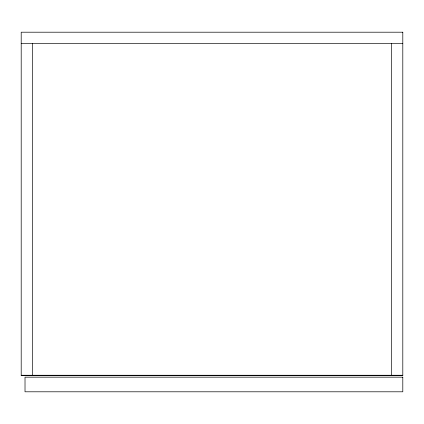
<?xml version="1.0" encoding="UTF-8"?>
<svg xmlns="http://www.w3.org/2000/svg" width="424" height="424" viewBox="0 0 424 424"><rect width="100%" height="100%" fill="white"/><g stroke="black" fill="none" stroke-linecap="round" stroke-linejoin="round"><path stroke-width="0.64" d="M21.2 43.651L402.8 43.651M21.2 375.261L402.8 375.261M391.352 43.651L391.352 375.643M32.648 43.651L32.648 375.643M402.8 32.203L21.2 32.203L21.2 375.643L402.8 375.643L402.8 32.203M402.8 377.169L25.016 377.169L25.016 391.797L402.8 391.797L402.8 377.169"/></g></svg>
